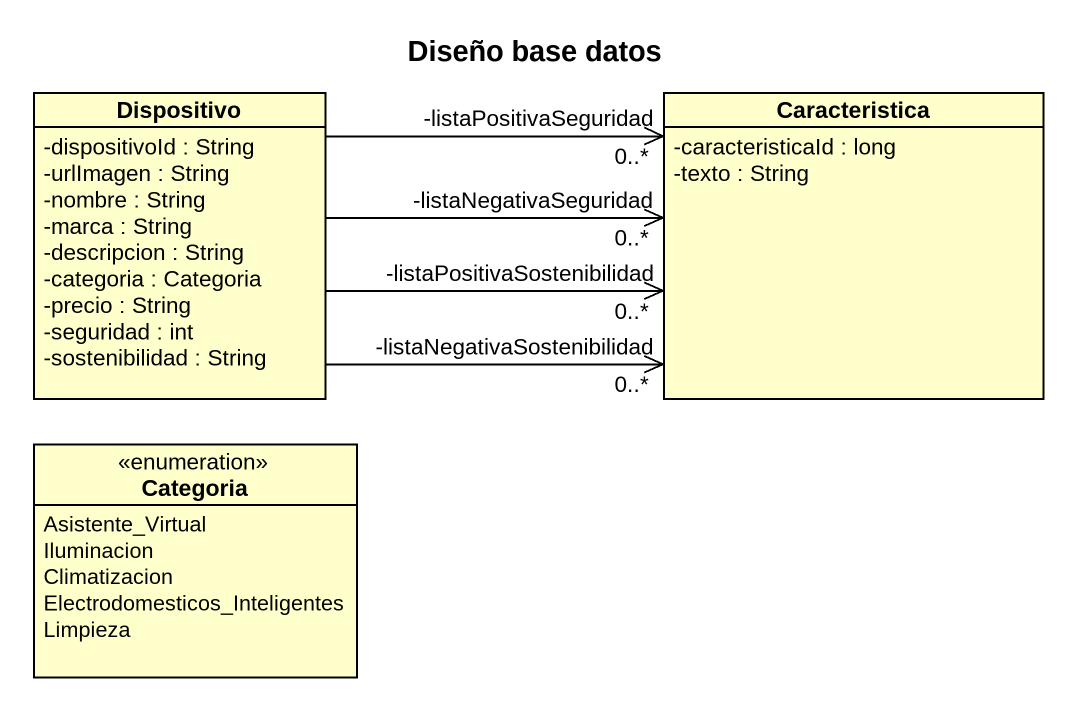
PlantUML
@startuml
title Diseño base datos
hide circle
hide empty members
skinparam classAttributeIconSize 0
class Dispositivo {
  -dispositivoId : String
  -urlImagen : String
  -nombre : String
  -marca : String
  -descripcion : String
  -categoria : Categoria
  -precio : String
  -seguridad : int
  -sostenibilidad : String
}
class Caracteristica {
  -caracteristicaId : long
  -texto : String
}
enum Categoria {
  Asistente_Virtual
  Iluminacion
  Climatizacion
  Electrodomesticos_Inteligentes
  Limpieza
}
Dispositivo -right-> "-listaNegativaSostenibilidad\n0..*" Caracteristica
Dispositivo -right-> "-listaNegativaSeguridad\n0..*" Caracteristica
Dispositivo -right-> "-listaPositivaSostenibilidad\n0..*" Caracteristica
Dispositivo -right-> "-listaPositivaSeguridad\n0..*" Caracteristica
@enduml
